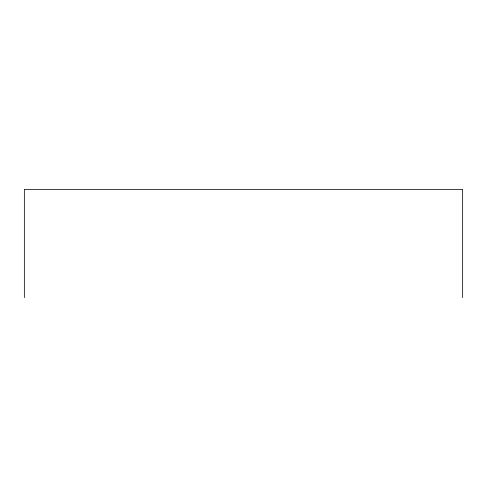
<?xml version="1.0" encoding="UTF-8"?>
<svg xmlns="http://www.w3.org/2000/svg" width="487" height="487" viewBox="0 0 487 487"><rect width="100%" height="100%" fill="white"/><g stroke="black" fill="none" stroke-linecap="round" stroke-linejoin="round"><path stroke-width="0.73" d="M462.65 297.594L462.65 189.406L24.35 189.406L24.35 297.594"/></g></svg>
